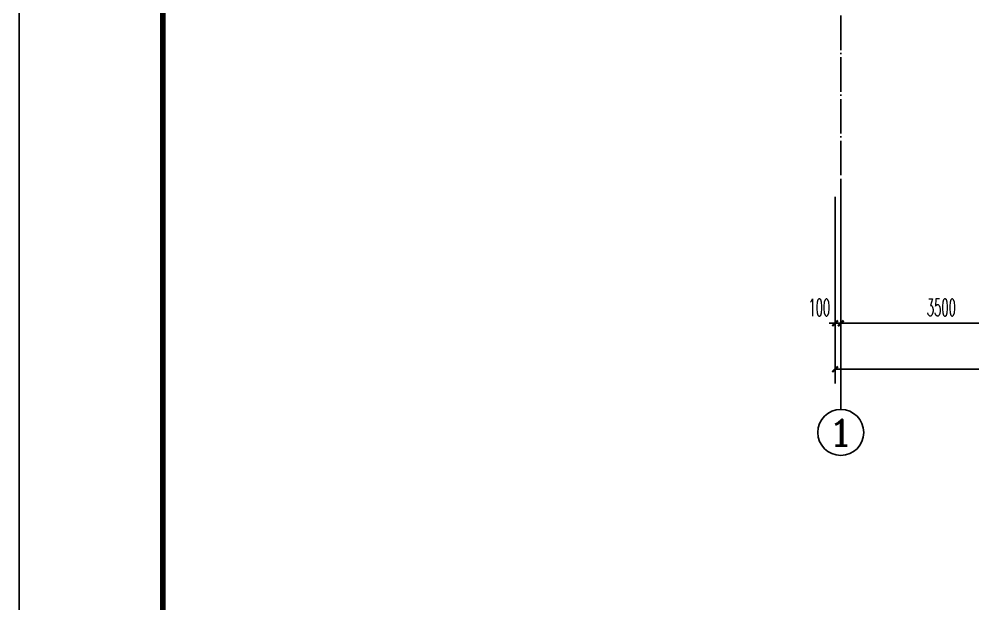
# Model space of a CAD drawing. Extents: x 27938 to 1507990, y 110129 to 923079.
# Drawn here: x 813614 to 830217, y 659591 to 669769 of the extents above; entities that cross this region are included whole.
import ezdxf
from ezdxf.enums import TextEntityAlignment as Align

# ---------------------------------------------------------------- set-up
doc = ezdxf.new("R2010")
doc.units = 0
doc.header["$LTSCALE"] = 1000
doc.header["$MEASUREMENT"] = 0
doc.linetypes.add('DOTE', pattern=[2.42, 2, -0.2, 0.02, -0.2])
for name, color, linetype in [('AXIS', 3, 'Continuous'), ('AXIS_TEXT', 7, 'Continuous'), ('DOTE', 1, 'Continuous'), ('图框', 140, 'Continuous')]:
    doc.layers.add(name, color=color, linetype=linetype)
doc.layers.add('yichutu', color=7, linetype='Continuous', true_color=0xffffff, plot=False)
doc.styles.add('_TCH_AXIS', font='COMPLEX', dxfattribs={"bigfont": 'GBCBIG'})
doc.styles.add('_TCH_DIM_T3', font='SIMPLEX.shx', dxfattribs={"width": 0.494118, "bigfont": 'GBCBIG.shx'})
doc.styles.add('COMPLEX', font='COMPLEX')
doc.dimstyles.new('_TCH_ARCH&&100', dxfattribs={"dimtxt": 297.5, "dimasz": 100, "dimexe": 250, "dimexo": 300, "dimgap": 126.25, "dimtad": 1, "dimdec": 0, "dimzin": 0, "dimdsep": 46, "dimtxsty": '_TCH_DIM_T3', "dimblk": 'ARCHTICK', "dimcen": 0.09, "dimclrt": 4, "dimazin": 2, "dimtfac": 1, "dimtdec": 0, "dimtix": 1, "dimtmove": 2, "dimatfit": 3, "dimfxl": 100, "dimtolj": 1, "dimtzin": 0, "dimarcsym": 0})

# ---------------------------------------------------------------- blocks, each defined once
blk = doc.blocks.new('TK')
at = {"layer": '图框'}
blk.add_lwpolyline([(465375, 548714), (549475, 548714), (549475, 489314), (465375, 489314)], close=True, dxfattribs=at)
blk.add_lwpolyline([(465375, 548714), (549475, 548714), (549475, 489314), (465375, 489314)], close=True, dxfattribs=at)
at = {"layer": '图框', "const_width": 100}
blk.add_lwpolyline([(548475, 490314), (548475, 547714), (467875, 547714), (467875, 490314)], close=True, dxfattribs=at)
blk = doc.blocks.new('yct-841-594-84100-59399.9999999999-100-1000.0')
at = {"layer": 'yichutu', "color": 7, "true_color": 0xffffff}
blk.add_lwpolyline([(0, 0), (0, 59400), (84100, 59400), (84100, 0)], close=True, dxfattribs=at)
blk = doc.blocks.new('_ArchTick')
at = {"color": 0, "linetype": 'ByBlock', "const_width": 0.4}
blk.add_lwpolyline([(-0.5, -0.5), (0.5, 0.5)], dxfattribs=at)
blk = doc.blocks.new('*D968')
at = {"layer": 'AXIS', "color": 0, "lineweight": -2}
for p, q in [((827817, 666675), (827817, 664225)), ((827917, 666675), (827917, 664225)), ((827817, 664475), (827717, 664475)), ((827817, 664475), (827917, 664475)), ((827917, 664475), (828017, 664475))]:
    blk.add_line(p, q, dxfattribs=at)
at = {"layer": 'Defpoints', "color": 0}
for p in [(827817, 666975), (827917, 666975), (827917, 664475)]:
    blk.add_point(p, dxfattribs=at)
at = {"layer": 'AXIS', "color": 0, "lineweight": -2, "xscale": 100, "yscale": 100, "zscale": 100}
blk.add_blockref('_ArchTick', (827817, 664475), dxfattribs=at)
at = {"layer": 'AXIS', "color": 0, "lineweight": -2, "xscale": 100, "yscale": 100, "zscale": 100, "rotation": 180}
blk.add_blockref('_ArchTick', (827917, 664475), dxfattribs=at)
at = {"layer": 'AXIS', "color": 4, "insert": (827542, 664750), "char_height": 297.5, "attachment_point": 5, "style": '_TCH_DIM_T3'}
blk.add_mtext('\\A1;100', dxfattribs=at)
blk = doc.blocks.new('*D969')
at = {"layer": 'AXIS', "color": 0, "lineweight": -2}
for p, q in [((827917, 666675), (827917, 664225)), ((831417, 666675), (831417, 664225)), ((827917, 664475), (831417, 664475))]:
    blk.add_line(p, q, dxfattribs=at)
at = {"layer": 'Defpoints', "color": 0}
for p in [(827917, 666975), (831417, 666975), (831417, 664475)]:
    blk.add_point(p, dxfattribs=at)
at = {"layer": 'AXIS', "color": 0, "lineweight": -2, "xscale": 100, "yscale": 100, "zscale": 100, "rotation": 180}
blk.add_blockref('_ArchTick', (827917, 664475), dxfattribs=at)
at = {"layer": 'AXIS', "color": 0, "lineweight": -2, "xscale": 100, "yscale": 100, "zscale": 100}
blk.add_blockref('_ArchTick', (831417, 664475), dxfattribs=at)
at = {"layer": 'AXIS', "color": 4, "insert": (829667, 664750), "char_height": 297.5, "attachment_point": 5, "style": '_TCH_DIM_T3'}
blk.add_mtext('\\A1;3500', dxfattribs=at)
blk = doc.blocks.new('*D975')
at = {"layer": 'AXIS', "color": 0, "lineweight": -2}
for p, q in [((827817, 666675), (827817, 663425)), ((878017, 666675), (878017, 663425)), ((827817, 663675), (878017, 663675))]:
    blk.add_line(p, q, dxfattribs=at)
at = {"layer": 'Defpoints', "color": 0}
for p in [(827817, 666975), (878017, 666975), (878017, 663675)]:
    blk.add_point(p, dxfattribs=at)
at = {"layer": 'AXIS', "color": 0, "lineweight": -2, "xscale": 100, "yscale": 100, "zscale": 100, "rotation": 180}
blk.add_blockref('_ArchTick', (827817, 663675), dxfattribs=at)
at = {"layer": 'AXIS', "color": 0, "lineweight": -2, "xscale": 100, "yscale": 100, "zscale": 100}
blk.add_blockref('_ArchTick', (878017, 663675), dxfattribs=at)
at = {"layer": 'AXIS', "color": 4, "insert": (852917, 663950), "char_height": 297.5, "attachment_point": 5, "style": '_TCH_DIM_T3'}
blk.add_mtext('\\A1;50200', dxfattribs=at)
blk = doc.blocks.new('_AXISO')
at = {"color": 0}
blk.add_circle((0, 0), 0.5, dxfattribs=at)
at = {"layer": 'AXIS_TEXT', "color": 0, "style": 'COMPLEX', "width": 1.041667}
blk.add_attdef('A', text='', height=0.56, dxfattribs=at).set_placement((-0.25, -0.28), (0.25, -0.28), align=Align.FIT)

msp = doc.modelspace()

# ---------------------------------------------------------------- linework, layer by layer
at = {"layer": 'AXIS', "color": 8}
msp.add_line((827916.6, 666975.2), (827916.6, 662975.2), dxfattribs=at)
at = {"layer": 'DOTE', "color": 169, "linetype": 'DOTE', "ltscale": 0.3}
msp.add_line((827916.6, 690157.2), (827916.6, 666975.2), dxfattribs=at)

# ---------------------------------------------------------------- block references
msp.add_blockref('TK', (348239.1, 153143.3))
at = {"layer": 'AXIS', "color": 8}
ref = msp.add_blockref('_AXISO', (827916.6, 662575.2), dxfattribs=dict(at, xscale=800, yscale=800, zscale=800))
ref.add_attrib('A', '1', dxfattribs={"layer": 'AXIS_TEXT', "color": 8, "ltscale": 0.5, "height": 452.5, "style": '_TCH_AXIS', "width": 2.333333}).set_placement((827690.3, 662348.9), (828142.9, 662348.9), align=Align.FIT)
at = {"layer": 'yichutu'}
msp.add_blockref('yct-841-594-84100-59399.9999999999-100-1000.0', (813614.1, 642457), dxfattribs=at)

# ---------------------------------------------------------------- dimensions: what is measured, and where the dimension line sits
at = {"layer": 'AXIS', "color": 8}
dim = msp.add_linear_dim(base=(827916.6, 664475.2), p1=(827816.6, 666975.2), p2=(827916.6, 666975.2), angle=0, dimstyle='_TCH_ARCH&&100', dxfattribs=at)
dim.commit()
dim.dimension.update_dxf_attribs({"geometry": '*D968', "text_midpoint": (827541.6, 664750.2), "dimtype": 129})
for p1, p2, distance, picture, middle in [((827816.6, 666975.2), (878016.6, 666975.2), -3300, '*D975', (852916.6, 663950.2)), ((827916.6, 666975.2), (831416.6, 666975.2), -2500, '*D969', (829666.6, 664750.2))]:
    dim = msp.add_aligned_dim(p1=p1, p2=p2, distance=distance, dimstyle='_TCH_ARCH&&100', dxfattribs=at)
    dim.commit()
    dim.dimension.update_dxf_attribs({"geometry": picture, "text_midpoint": middle})

doc.saveas('drawing.dxf')
